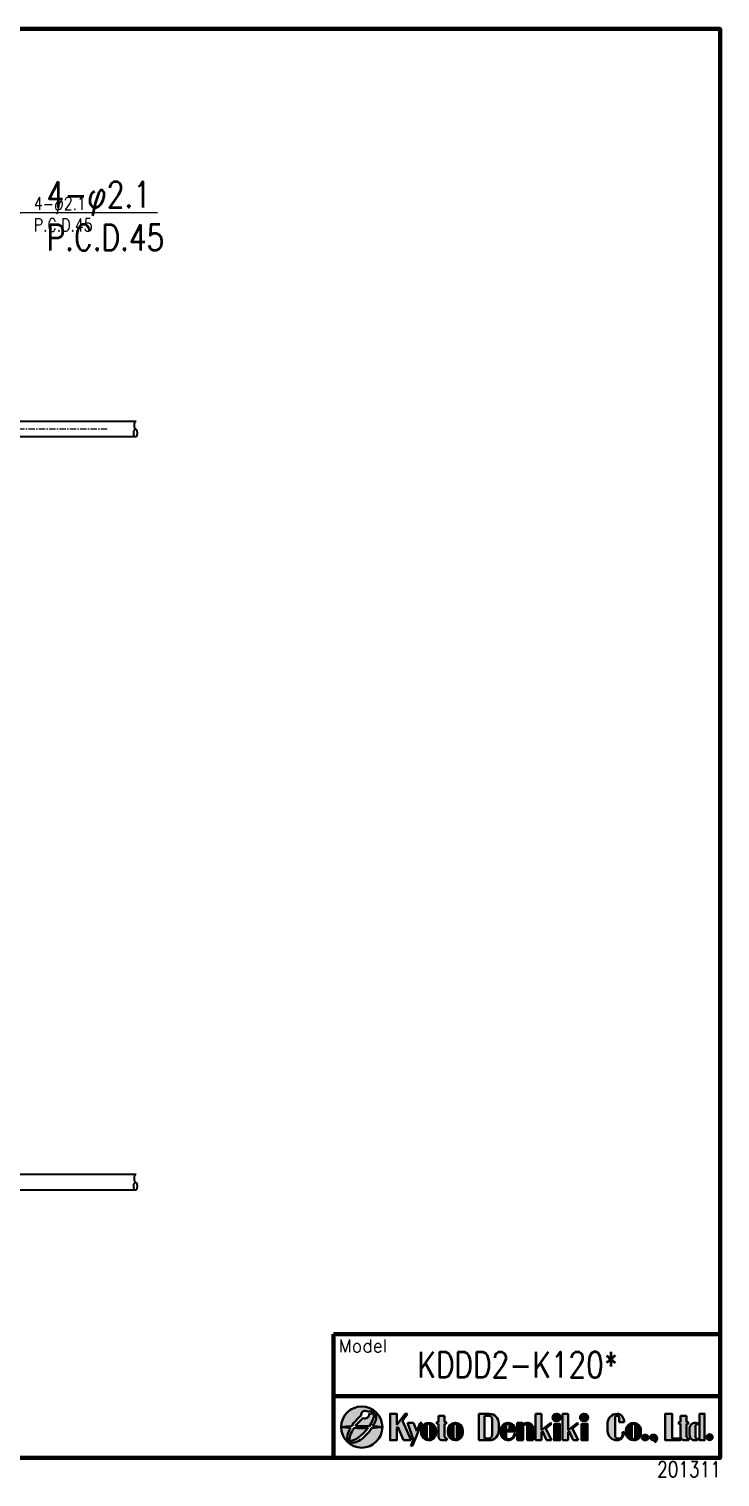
# Model space of a CAD drawing. Header units: millimetres. Extents: x 4 to 387, y 0 to 281.
# Drawn here: x 253 to 387, y 0.3 to 281 of the extents above; entities that cross this region are included whole.
import ezdxf
from ezdxf import colors
from ezdxf.entities.mleader import LeaderData, LeaderLine
from ezdxf.math import Vec2, Vec3

# ---------------------------------------------------------------- set-up
doc = ezdxf.new("R2010")
doc.units = ezdxf.units.MM
doc.linetypes.add('CENTER', pattern=[2, 1.25, -0.25, 0.25, -0.25])
doc.layers.get('0').update_dxf_attribs({"lineweight": 30})
for name, color, linetype, lineweight in [('0 @ 1', 7, 'Continuous', 30), ('2KD_寸法１', 7, 'Continuous', 15), ('2KD_寸法１ @ 1', 7, 'Continuous', 15), ('2KD_寸法１ @ 2', 7, 'Continuous', 15), ('AUX', 7, 'Continuous', 40)]:
    doc.layers.add(name, color=color, linetype=linetype, lineweight=lineweight)
doc.styles.get("Standard").update_dxf_attribs({"font": 'simplex.shx', "width": 0.8, "bigfont": 'extfont.shx'})

# ---------------------------------------------------------------- blocks, each defined once
blk = doc.blocks.new('A$C58A435ED')
h = blk.add_hatch(color=256)
edge = h.paths.add_edge_path()
edge.add_ellipse((3.773587198117354, 4.196817087367676), major_axis=(2.361812504366488, 2.716954488801899), ratio=0.3819444444444653, start_angle=36.91420710907818, end_angle=132.4984448425061, ccw=False)
edge.add_arc((4.65000007218421, 6.399999378670387), 0.7500000000000107, 47.716325140725814, 192.9194600169402, ccw=False)
edge.add_ellipse((3.773587198117354, 4.196817087367676), major_axis=(2.361812504366659, 2.716954488802064), ratio=0.3819444444444362, start_angle=355.11932142212606, end_angle=374.4018947975413, ccw=False)
edge.add_ellipse((4.226412946251002, 3.803181669973355), major_axis=(2.361812504366308, 2.716954488802097), ratio=0.3819444444444228, start_angle=320.8704270941839, end_angle=364.8806785778694, ccw=False)
edge.add_arc((4.000000072180421, -35.9000006213288), 40.09999999999967, 84.27518954777139, 86.89867012710249, ccw=False)
edge.add_arc((4.000000072184041, 3.999999378670507), 3.999999999999948, 2.29e-13, 180.0000000000002)
edge.add_arc((4.000000072404037, -35.90000062387292), 40.10000000255265, 92.83887678115929, 95.7248104521737, ccw=False)
h = blk.add_hatch(color=256)
edge = h.paths.add_edge_path(flags=17)
edge.add_ellipse((3.773587198117354, 4.196817087367676), major_axis=(2.361812504366659, 2.716954488802064), ratio=0.3819444444444362, start_angle=310.1847318245495, end_angle=355.1193214221261)
edge.add_ellipse((4.226412946251002, 3.803181669973355), major_axis=(2.361812504366308, 2.716954488802097), ratio=0.3819444444444228, start_angle=364.8806785778694, end_angle=376.9172569597255)
edge.add_arc((4.64590059936633, 6.440648230716468), 0.7832318979547827, -118.93200922835058, 3.650290310823493, ccw=False)
edge.add_ellipse((4.226412946251002, 3.803181669973355), major_axis=(2.361812504366481, 2.716954488802258), ratio=0.3819444444443969, start_angle=39.80897284039416, end_angle=116.5044053354679)
edge.add_arc((4.000000072202564, -35.90000062130313), 40.09999999997294, 87.87584705466139, 91.76471786731457, ccw=False)
h = blk.add_hatch(color=256)
edge = h.paths.add_edge_path()
edge.add_arc((4.000000072184093, 3.999999378670505), 4, 180, 360)
edge.add_arc((4.000000072183813, 43.89999937867018), 40.09999999999969, 272.8388767810273, 275.7248104522239, ccw=False)
edge.add_ellipse((4.226412946251002, 3.803181669973355), major_axis=(2.361812504366427, 2.716954488802093), ratio=0.3819444444444074, start_angle=175.1193214221273, end_angle=312.49844484255107, ccw=False)
edge.add_ellipse((3.773587198117354, 4.196817087367676), major_axis=(2.361812504366707, 2.716954488802058), ratio=0.3819444444444306, start_angle=140.8704270940551, end_angle=184.8806785778792, ccw=False)
edge.add_arc((4.000000071549385, 43.89999937191472), 40.0999999932146, 264.27518954771597, 266.89867012749494, ccw=False)
h = blk.add_hatch(color=256)
edge = h.paths.add_edge_path(flags=17)
edge.add_ellipse((4.226412946251002, 3.803181669973355), major_axis=(2.361812504366427, 2.716954488802093), ratio=0.3819444444444074, start_angle=130.1847318245594, end_angle=175.1193214221273)
edge.add_ellipse((3.773587198117354, 4.196817087367676), major_axis=(2.361812504366707, 2.716954488802058), ratio=0.3819444444444306, start_angle=184.8806785778791, end_angle=296.5044053362664)
edge.add_arc((4.00000007189953, 43.89999937834407), 40.0999999996636, 267.87584705502576, 271.7647178677285, ccw=False)
blk.add_circle((4.000000072184093, 3.999999378670509), 4)
for centre, radius, start, end in [((4.65000007218407, 6.399999378670521), 0.7500000000000107, 46.19320078363318, 192.9194600169539), ((4.645900599366655, 6.44064823071632), 0.7832318979547827, 241.0679907715483, 3.650290310844553), ((4.000000072403906, -35.90000062387293), 40.10000000255266, 92.83887678115978, 95.72481045217431), ((4.000000071594456, 43.8999993719102), 40.09999999321459, 264.2751895476506, 266.8986701274294), ((4.000000072178096, 43.89999937833407), 40.09999999966357, 267.8758470546274, 271.7647178673098), ((4.000000072184036, -35.90000062130243), 40.09999999997295, 87.87584705463547, 91.76471786728702), ((4.000000072184093, 43.8999993786702), 40.09999999999969, 272.8388767810261, 275.7248104522234), ((4.000000072184093, -35.90000062132919), 40.09999999999969, 84.2751895477766, 86.89867012710823)]:
    blk.add_arc(centre, radius, start, end)
for centre, major_axis, ratio, start_param, end_param in [((3.773587198117354, 4.196817087367676), (2.361812504366488, 2.716954488801899), 0.3819444444444653, 1.100419841322928, 1.907443110207523), ((4.226412946251002, 3.803181669973355), (2.361812504366481, 2.716954488802258), 0.3819444444443969, 1.141079770981902, 1.759009101951536), ((3.773587198117354, 4.196817087367676), (2.361812504366659, 2.716954488802064), 0.3819444444444362, 5.024442884643541, 6.875096460284401), ((4.226412946251002, 3.803181669973355), (2.361812504366308, 2.716954488802097), 0.3819444444444228, 5.151329780016704, 6.969419591022086), ((3.773587198117354, 4.196817087367676), (2.361812504366706, 2.716954488802057), 0.3819444444444307, 2.009737126425152, 4.90060175554776), ((4.226412946251002, 3.803181669973355), (2.361812504366427, 2.716954488802093), 0.3819444444444074, 1.882850231053828, 5.04903576379776)]:
    blk.add_ellipse(centre, major_axis=major_axis, ratio=ratio, start_param=start_param, end_param=end_param)
blk = doc.blocks.new('A$C7F8063EA')
for points in [[(2.398777864283431, 4.829663306420513), (3.406328365880199, 6.169453883368078), (2.921754663084811, 6.169453883368085), (1.291720739670836, 4.051868400267174), (1.291720739670836, 6.170772863426478), (1.1133674889e-06, 6.170772863426471), (1.1133674889e-06, 1.050815427120141), (1.291720739670836, 1.050815427120141), (1.291720739670836, 3.357553768141244), (1.525719458847731, 3.668713634047847), (2.591814308545053, 1.057822508680139), (4.056205566284461, 1.057822508680146)], [(28.2337426024219, 6.170772863426464), (28.2337426024219, 1.050815427120142), (29.36610001997861, 1.050815427120141), (29.36610001997861, 2.640654124072921), (29.54453348874947, 2.786386900192896), (30.33980663270284, 1.050815427120113), (31.31894397160024, 1.050815427120113), (30.19566787494091, 3.318190840230171), (31.31251927078347, 4.230361945521053), (31.1496955754422, 4.408012072126442), (29.36610001997859, 2.99519422866465), (29.36610001997861, 6.170772863426463)], [(33.41618775227426, 6.170772863426464), (33.41618775227426, 1.050815427120142), (34.54854516983096, 1.050815427120141), (34.54854516983096, 2.640654124072923), (34.72697863860179, 2.786386900192901), (35.52225178255519, 1.050815427120127), (36.50138912145259, 1.05081542712012), (35.3781130247933, 3.318190840230151), (36.49496442063583, 4.23036194552105), (36.33214072529455, 4.408012072126442), (34.54854516983095, 2.995194228664646), (34.54854516983096, 6.170772863426464)], [(53.38047412418291, 6.170772863426464), (53.38047412418291, 1.050815427120141), (54.68106029502587, 1.050815427120141), (56.29751894606171, 1.050815427120142), (56.2975189460617, 1.410965188043746), (54.68106029502588, 1.410965188043746), (54.68106029502586, 6.170772863426464)], [(4.514313398489295, 1.134349005860251), (4.055858601252566, 5.019028322e-07), (4.378142334187486, 5.019028322e-07), (6.169417419713028, 4.408012072126439), (5.837386979518782, 4.40801207212644), (5.183398294731592, 2.789856714902839), (4.539052240885665, 4.408012072126438), (3.400905575323575, 4.408012072126438)], [(31.7998258105149, 4.229761809594492), (31.7998258105149, 1.050815427120141), (32.941005496245, 1.050815427120141), (32.941005496245, 4.229761809594492)], [(37.15768712419095, 4.229761809594491), (37.15768712419095, 1.050815427120141), (38.29886680992104, 1.050815427120141), (38.29886680992104, 4.229761809594492)]]:
    blk.add_hatch(color=256).paths.add_polyline_path(points)
h = blk.add_hatch(color=256)
edge = h.paths.add_edge_path()
edge.add_line((9.410215178256747, 4.230645526233281), (9.410215178256747, 1.759668284966215))
edge.add_ellipse((10.04980428069029, 1.75966828496621), major_axis=(4.547e-13, 0.7088528578460683), ratio=0.9022875415597713, start_angle=90.00000000003674, end_angle=180.0000000000367)
edge.add_line((10.04980428069029, 1.050815427120141), (11.02797277711079, 1.050815427120142))
edge.add_line((11.02797277711079, 1.050815427120142), (11.02797277711079, 1.40698119093291))
edge.add_ellipse((11.0280585437481, 1.935287182282309), major_axis=(2.477e-13, -0.528314164912672), ratio=0.9180339373020796, start_angle=270, end_angle=359.9999999999731, ccw=False)
edge.add_line((10.54304821080086, 1.93528718228209), (10.54304821080086, 4.230645526233274))
edge.add_line((10.54304821080086, 4.230645526233274), (10.86662624025985, 4.230645526233274))
edge.add_line((10.86662624025985, 4.230645526233274), (10.86662624025985, 4.585329156267562))
edge.add_line((10.86662624025985, 4.585329156267562), (10.54304821080086, 4.585329156267562))
edge.add_line((10.54304821080086, 4.585329156267562), (10.54304821080086, 5.814038219401482))
edge.add_line((10.54304821080086, 5.814038219401482), (9.410215178256747, 5.814038219401481))
edge.add_line((9.410215178256747, 5.814038219401481), (9.410215178256747, 4.585329156267562))
edge.add_line((9.410215178256747, 4.585329156267562), (9.089058107054825, 4.585329156267562))
edge.add_line((9.089058107054825, 4.585329156267562), (9.089058107054825, 4.230645526233274))
edge.add_line((9.089058107054825, 4.230645526233274), (9.410215178256747, 4.230645526233281))
h = blk.add_hatch(color=256)
edge = h.paths.add_edge_path()
edge.add_line((17.19864840931359, 1.050815427120141), (19.30238706350838, 1.050815427120141))
edge.add_ellipse((19.30238706350838, 2.973983978213254), major_axis=(0, -1.923168551093112), ratio=0.9305592290321637, start_angle=0, end_angle=90)
edge.add_line((21.09200930771249, 2.973983978213246), (21.09200930771249, 4.247604312333308))
edge.add_ellipse((19.30238706350838, 4.247604312333351), major_axis=(0, 1.923168551093112), ratio=0.9305592290321637, start_angle=270, end_angle=360)
edge.add_line((19.30238706350838, 6.170772863426464), (17.19864840931359, 6.170772863426464))
edge.add_line((17.19864840931359, 6.170772863426464), (17.19864840931359, 1.050815427120141))
edge = h.paths.add_edge_path(flags=16)
edge.add_line((18.32791822793343, 5.812326842775746), (19.14476182150094, 5.812326842775746))
edge.add_ellipse((19.14282603210222, 5.112001191007038), major_axis=(0, 0.7003256517687078), ratio=0.929745631167618, start_angle=270, end_angle=359.83893227171643, ccw=False)
edge.add_line((19.79395074722879, 5.112001191007015), (19.79395074722879, 2.109587099539584))
edge.add_ellipse((19.14282603210222, 2.109587099539567), major_axis=(0, -0.7003256517687078), ratio=0.929745631167618, start_angle=0.16106772828362637, end_angle=90, ccw=False)
edge.add_line((19.14476182150094, 1.409261447770859), (18.32791822793342, 1.409261447770859))
edge.add_line((18.32791822793342, 1.409261447770859), (18.32791822793343, 5.812326842775746))
h = blk.add_hatch(color=256)
edge = h.paths.add_edge_path()
edge.add_ellipse((32.28084409635221, 5.463593461529853), major_axis=(-0.8029901400914241, 0), ratio=0.8806825471307714, start_angle=0, end_angle=360)
h = blk.add_hatch(color=256)
edge = h.paths.add_edge_path()
edge.add_ellipse((37.63870541002825, 5.463593461529853), major_axis=(-0.8029901400914241, 0), ratio=0.8806825471307714, start_angle=0, end_angle=360)
h = blk.add_hatch(color=256)
edge = h.paths.add_edge_path()
edge.add_arc((44.03210335415496, 5.389742119339189), 0.4022708682637131, 0, 180, ccw=False)
edge.add_line((44.43437422241868, 5.389742119339189), (44.43437422241869, 4.585540193077122))
edge.add_line((44.43437422241869, 4.585540193077122), (45.39805205564927, 4.585540193077122))
edge.add_ellipse((44.03210335415496, 4.585540193077122), major_axis=(0, 1.585232670349341), ratio=0.8616707988949573, start_angle=270, end_angle=360)
edge.add_ellipse((44.03210335415496, 4.404088106452945), major_axis=(-1.843641580901476, 0), ratio=0.9582582511019692, start_angle=270.0000000000004, end_angle=360)
edge.add_line((42.18846177325349, 4.404088106452868), (42.18846177325349, 2.817500184093672))
edge.add_ellipse((44.03210335415496, 2.81750018409366), major_axis=(-1.843641580901476, 0), ratio=0.9582582511019692, start_angle=0, end_angle=89.99999999999957)
edge.add_ellipse((44.03210335415496, 2.639975360593325), major_axis=(0, -1.589159933473183), ratio=0.859541366934012, start_angle=0, end_angle=90)
edge.add_line((45.39805205564928, 2.639975360593325), (45.07598273930716, 2.639975360593325))
edge.add_line((45.07598273930716, 2.639975360593325), (45.07598273930716, 2.101617162536902))
edge.add_ellipse((44.45224876929251, 2.101617162536967), major_axis=(0, -0.68893955641488), ratio=0.9053536906204902, start_angle=0, end_angle=90, ccw=False)
edge.add_line((44.45224876929251, 1.412677606122088), (44.13368029113917, 1.412677606122088))
edge.add_ellipse((44.13368029113917, 1.929035216805459), major_axis=(4.547e-13, 0.5163576106833716), ratio=0.9757729814054631, start_angle=90.00000000005042, end_angle=180.0000000000504, ccw=False)
edge.add_line((43.62983248589126, 1.929035216805386), (43.62983248589126, 5.389742119339189))
h = blk.add_hatch(color=256)
edge = h.paths.add_edge_path()
edge.add_line((56.01527129174201, 4.230645526233274), (56.33642836294391, 4.230645526233274))
edge.add_line((56.33642836294391, 4.230645526233274), (56.33642836294392, 1.759668284966186))
edge.add_ellipse((56.97601746537748, 1.75966828496621), major_axis=(4.547e-13, 0.7088528578460683), ratio=0.9022875415597713, start_angle=90.00000000003674, end_angle=180.0000000000367)
edge.add_line((56.97601746537747, 1.050815427120141), (57.95418596179797, 1.050815427120141))
edge.add_line((57.95418596179797, 1.050815427120141), (57.95418596179797, 1.406981190932909))
edge.add_ellipse((57.95427172843528, 1.935287182282309), major_axis=(2.477e-13, -0.528314164912672), ratio=0.9180339373020796, start_angle=270, end_angle=359.9999999999731, ccw=False)
edge.add_line((57.46926139548805, 1.935287182282004), (57.46926139548805, 4.230645526233275))
edge.add_line((57.46926139548805, 4.230645526233275), (57.79283942494704, 4.230645526233274))
edge.add_line((57.79283942494704, 4.230645526233274), (57.79283942494704, 4.585329156267562))
edge.add_line((57.79283942494704, 4.585329156267562), (57.46926139548804, 4.585329156267562))
edge.add_line((57.46926139548804, 4.585329156267562), (57.46926139548805, 5.814038219401482))
edge.add_line((57.46926139548805, 5.814038219401482), (56.33642836294391, 5.814038219401482))
edge.add_line((56.33642836294391, 5.814038219401482), (56.33642836294394, 4.585329156267562))
edge.add_line((56.33642836294394, 4.585329156267562), (56.01527129174201, 4.585329156267562))
edge.add_line((56.01527129174201, 4.585329156267562), (56.01527129174201, 4.230645526233274))
h = blk.add_hatch(color=256)
edge = h.paths.add_edge_path()
edge.add_line((61.00913571780711, 6.170772863426463), (60.03930686129979, 6.170772863426464))
edge.add_line((60.03930686129979, 6.170772863426464), (60.0393068612998, 3.967246375105668))
edge.add_ellipse((59.37071800628541, 3.154375721908309), major_axis=(-4.11812363e-07, -1.253636350218062), ratio=0.7005460842986974, start_angle=140.5626067664118, end_angle=180.0000188213667)
edge.add_line((59.37071800628405, 4.408012072126439), (58.96088035646851, 4.408012072126439))
edge.add_ellipse((58.96088035646721, 3.154375721908309), major_axis=(4.11812363e-07, -1.253636350218062), ratio=0.7005460842986974, start_angle=179.9999811786333, end_angle=269.9999811786645)
edge.add_line((58.08265032018742, 3.154375721909497), (58.08265032018739, 2.304451777337887))
edge.add_ellipse((58.96088035646721, 2.304451777338201), major_axis=(4.11812363e-07, 1.253636350218062), ratio=0.7005460842986974, start_angle=90.00001882133549, end_angle=180.0000188213667)
edge.add_line((58.96088035646788, 1.050815427120141), (59.37071800628475, 1.050815427120141))
edge.add_ellipse((59.37071800628541, 2.304451777338201), major_axis=(-4.11812363e-07, 1.253636350218062), ratio=0.7005460842986974, start_angle=179.9999811786333, end_angle=219.4373932335881)
edge.add_line((60.03930686129979, 1.491581124140838), (60.03930686129979, 1.050815427120141))
edge.add_line((60.03930686129979, 1.050815427120141), (61.00913571780711, 1.050815427120141))
edge.add_line((61.00913571780711, 1.050815427120141), (61.00913571780711, 6.170772863426463))
h.paths.add_polyline_path([(60.03930686129979, 1.735331915351252, -1), (59.21817327816597, 1.735331915351252), (59.21817327816597, 3.761385435440615, -1), (60.03930686129979, 3.761385435440615)], flags=16)
h = blk.add_hatch(color=256)
h.paths.add_polyline_path([(6.000321070772656, 2.499626550424913, 0.9930558690252096), (8.918576991429632, 2.499862088220886), (8.918509413660729, 2.92878370181117, 1.006911414223633), (6.000321070772656, 2.948883291135963)])
h.paths.add_polyline_path([(7.130185689228994, 3.905856913461114, -1.045169310724598), (7.77891868472426, 3.87718728444978), (7.77891868472426, 1.587942342862924, -1.045169310724602), (7.130185689228994, 1.559272713851591)], flags=16)
h = blk.add_hatch(color=256)
h.paths.add_polyline_path([(12.65960897724608, 4.408012072126425), (12.63950891116084, 4.408012072126425, 0.4121976711162861), (11.19039555284587, 2.948883291135956), (11.19039555284587, 2.499626550424916, 0.9930558690252096), (14.10865147350284, 2.499862088220879), (14.10858389573397, 2.928783701811163, 0.416232331284715)])
h.paths.add_polyline_path([(12.32026017130221, 3.905856913461107, -1.045169310724598), (12.96899316679747, 3.877187284449773), (12.96899316679747, 1.587942342862917, -1.045169310724602), (12.32026017130221, 1.559272713851584)], flags=16)
h = blk.add_hatch(color=256)
edge = h.paths.add_edge_path()
edge.add_line((22.87629842648083, 4.408012072126447), (22.85619836039664, 4.408012072126439))
edge.add_arc((22.86624839343847, 2.948883291135963), 1.459163391357833, 90.39462957571416, 180)
edge.add_line((21.40708500208063, 2.948883291135963), (21.40708500208063, 2.506948753458312))
edge.add_arc((22.86992492511266, 2.513573222781768), 1.462854922406916, 180.2594621142477, 269.3397493728856)
edge.add_line((22.85306802025838, 1.050815427120134), (22.88678182996658, 1.050815427120134))
edge.add_arc((22.86992492511266, 2.513573222781772), 1.462854922406917, 270.6602506271005, 354.2193550323094)
edge.add_line((24.32534092273761, 2.366234165273212), (24.07787818271213, 2.366234165273212))
edge.add_ellipse((22.87629842648084, 2.366234165273212), major_axis=(-1.201579756231282, 0), ratio=0.9416571348462468, start_angle=90.17744929209329, end_angle=180, ccw=False)
edge.add_arc((22.86194962053696, 1.55927271385159), 0.3249999999999886, 179.9999999999999, 276.5641418440151, ccw=False)
edge.add_line((22.53694962053697, 1.559272713851591), (22.53694962053698, 2.732564813656352))
edge.add_line((22.53694962053698, 2.732564813656352), (24.32530421539708, 2.732846573795441))
edge.add_line((24.32530421539708, 2.732846573795441), (24.32527334496871, 2.92878370181117))
edge.add_arc((22.86624839343845, 2.948883291135975), 1.459163391357833, 359.2107408485284, 449.6053704242639)
h.paths.add_polyline_path([(22.53694962053697, 3.091152624663407), (22.53694962053697, 3.905856913461114, -1.045169310724599), (23.18568261603224, 3.877187284449781), (23.18568261603223, 3.091152624663408)], flags=16)
h = blk.add_hatch(color=256)
edge = h.paths.add_edge_path()
edge.add_line((24.66529301484071, 4.408012072126438), (24.6652930148407, 1.050815427120141))
edge.add_line((24.6652930148407, 1.050815427120141), (25.7938026291772, 1.050815427120141))
edge.add_line((25.7938026291772, 1.050815427120141), (25.79380262917721, 3.722369965857063))
edge.add_ellipse((26.21745473022793, 3.722369965857069), major_axis=(0.3767525711955679, 0.2169528969146351), ratio=0.9078835970869166, start_angle=60.06451933352412, end_angle=150.0645193335241, ccw=False)
edge.add_ellipse((26.21745473022793, 3.722369965857069), major_axis=(0, 0.4036375748992214), ratio=0.9656734174228072, start_angle=270, end_angle=360, ccw=False)
edge.add_line((26.60723680658112, 3.722369965857049), (26.60723680658112, 1.050815427120141))
edge.add_line((26.60723680658112, 1.050815427120141), (27.74030374813492, 1.050815427120142))
edge.add_line((27.74030374813492, 1.050815427120142), (27.74030374813492, 3.358657917323952))
edge.add_ellipse((26.76900827813415, 3.358657917323853), major_axis=(0, 1.049354154802585), ratio=0.9256126404564504, start_angle=270, end_angle=360)
edge.add_ellipse((26.76900827813415, 4.015239595457842), major_axis=(-0.9752056489569438, 0), ratio=0.4027586151584507, start_angle=270, end_angle=360)
edge.add_line((25.79380262917721, 4.015239595457812), (25.79380262917721, 4.232333820707942))
edge.add_line((25.79380262917721, 4.232333820707942), (25.63367631766278, 4.408012072126439))
edge.add_line((25.63367631766278, 4.408012072126439), (24.66529301484071, 4.408012072126438))
h = blk.add_hatch(color=256)
h.paths.add_polyline_path([(45.74534481770922, 2.499626550424377, 0.4093568311612341), (47.19052061992356, 1.05081542712012), (47.21842329482851, 1.05081542712012, 0.4094039504209535), (48.6636007383662, 2.499862088220879), (48.66353316059729, 2.928783701811163, 1.006911414223785), (45.74534481770922, 2.948883291135956)])
h.paths.add_polyline_path([(46.87520943616556, 3.905856913461107, -1), (47.52520943616554, 3.905856913461107), (47.52520943616554, 1.559272713851584, -1), (46.87520943616556, 1.559272713851584)], flags=16)
h = blk.add_hatch(color=256)
edge = h.paths.add_edge_path()
edge.add_ellipse((49.47965902708938, 1.582242384970413), major_axis=(-0.6495263368888118, 0), ratio=0.8208718778531608, start_angle=0, end_angle=360)
h = blk.add_hatch(color=256)
edge = h.paths.add_edge_path()
edge.add_ellipse((51.10382881327996, 1.582242384970413), major_axis=(-0.6495263368888118, 0), ratio=0.8208718778531608, start_angle=178.5690149176314, end_angle=477.542772379198)
edge.add_ellipse((51.25689893715616, 1.101706482423878), major_axis=(0, -0.4085205769865751), ratio=0.251102208153783, start_angle=0, end_angle=84.64326370635717, ccw=False)
edge.add_ellipse((51.25689893715616, 1.413106612160845), major_axis=(0, -0.7199207067235417), ratio=0.7312706617840086, start_angle=0, end_angle=90)
edge.add_ellipse((51.69606463323384, 1.413106612160845), major_axis=(0, 0.2018800132245815), ratio=0.432391469396966, start_angle=270, end_angle=339.5603886802153)
edge.add_ellipse((51.69606463323384, 1.413106612160845), major_axis=(0, 0.2018800132245815), ratio=0.432391469396966, start_angle=339.5603886802153, end_angle=340.2548236015122, ccw=False)
h = blk.add_hatch(color=256)
edge = h.paths.add_edge_path()
edge.add_ellipse((61.97248607229494, 1.654709356403827), major_axis=(-0.5819461302032778, 0), ratio=0.9599134801484431, start_angle=0, end_angle=360)
for p, q in [((1.1133674889e-06, 6.170772863426464), (1.291720739670836, 6.170772863426464)), ((2.921754663084811, 6.169453883368078), (1.291720739670836, 4.05186840026716)), ((3.406328365880199, 6.169453883368078), (2.398777864283459, 4.82966330642052)), ((2.921754663084811, 6.169453883368078), (3.406328365880199, 6.169453883368078)), ((9.410215178256747, 5.814038219401481), (10.54304821080086, 5.814038219401481)), ((9.410215178256747, 5.814038219401481), (9.410215178256747, 4.585329156267562)), ((10.54304821080086, 5.814038219401481), (10.54304821080086, 4.585329156267562)), ((17.19864840931359, 6.170772863426464), (19.30238706350838, 6.170772863426464)), ((17.19864840931359, 1.050815427120141), (17.19864840931359, 6.170772863426464)), ((17.19864840931359, 1.050815427120141), (17.19864840931359, 6.170772863426464)), ((17.19864840931359, 6.170772863426464), (19.30238706350838, 6.170772863426464)), ((18.32791822793342, 5.812326842775746), (18.32791822793342, 1.406412450844982)), ((18.32791822793342, 1.406412450844982), (18.32791822793342, 5.812326842775746)), ((18.32791822793342, 5.812326842775746), (19.1447947662723, 5.812326842775746)), ((28.2337426024219, 6.170772863426456), (29.36610001997861, 6.170772863426456)), ((28.2337426024219, 6.170772863426456), (28.2337426024219, 1.050815427120141)), ((29.36610001997861, 6.170772863426464), (28.2337426024219, 6.170772863426464)), ((29.36610001997861, 2.995194228664651), (29.36610001997861, 6.170772863426464)), ((33.41618775227426, 6.170772863426449), (34.54854516983096, 6.170772863426456)), ((33.41618775227426, 6.170772863426449), (33.41618775227426, 1.050815427120141)), ((34.54854516983096, 6.170772863426464), (33.41618775227426, 6.170772863426464)), ((34.54854516983096, 2.995194228664665), (34.54854516983096, 6.170772863426464)), ((37.46328924620457, 6.170772863426449), (37.63870541002825, 6.170772863426449)), ((37.46328924620457, 6.153692582305005), (37.46328924620457, 6.170772863426464)), ((53.38047412418291, 6.170772863426456), (54.68106029502587, 6.170772863426456)), ((56.33642836294393, 5.814038219401481), (57.46926139548804, 5.814038219401481)), ((56.33642836294393, 5.814038219401481), (56.33642836294393, 4.585329156267562)), ((57.46926139548804, 5.814038219401481), (57.46926139548804, 4.585329156267562)), ((60.03930686129982, 6.170772863426464), (61.00913571780711, 6.170772863426464)), ((60.03930686129976, 6.170772863426464), (61.00913571780711, 6.170772863426464)), ((1.525719458847731, 3.668713634047854), (1.291720739670836, 3.357553768141229)), ((2.591814308545053, 1.057822508680146), (1.525719458847731, 3.668713634047854)), ((4.056205566284461, 1.057822508680146), (2.398777864283459, 4.82966330642052)), ((3.400905575323577, 4.408012072126439), (4.514313398489292, 1.134349005860258)), ((3.400905575323577, 4.408012072126439), (4.539052240885666, 4.408012072126439)), ((3.400905575323577, 4.408012072126439), (4.539052240885666, 4.408012072126439)), ((4.378142334187486, 5.019028322e-07), (6.169417419713028, 4.408012072126439)), ((4.539052240885666, 4.408012072126439), (5.187514291777461, 2.779520153314024)), ((5.183398294731603, 2.789856714902867), (5.837386979518782, 4.408012072126439)), ((5.837386979518782, 4.408012072126439), (6.169417419713028, 4.408012072126439)), ((6.000321070772656, 2.948883291135963), (6.000321070772656, 2.52019769210505)), ((8.918509413660729, 2.92878370181117), (8.918576991429632, 2.499862088220886)), ((9.089058107054825, 4.585329156267562), (9.089058107054825, 4.230645526233274)), ((9.089058107054825, 4.585329156267562), (9.089058107054825, 4.230645526233274)), ((9.089058107054825, 4.230645526233274), (9.410215178256777, 4.230645526233281)), ((9.089058107054825, 4.230645526233274), (9.410215178256747, 4.230645526233281)), ((9.410215178256747, 4.230645526233281), (9.410215178256747, 1.75966828496621)), ((10.54304821080089, 4.230645526233281), (10.86662624025985, 4.230645526233274)), ((10.54304821080086, 4.230645526233274), (10.86662624025985, 4.230645526233274)), ((10.54304821080086, 4.230645526233274), (10.54304821080086, 1.935287182282081)), ((11.19039555284587, 2.948883291135956), (11.19039555284587, 2.520197692105043)), ((12.63950891116065, 4.408012072126425), (12.65960897724608, 4.408012072126425)), ((14.10858389573397, 2.928783701811163), (14.10865147350284, 2.499862088220879)), ((19.79395074722879, 5.112001191007038), (19.79395074722879, 2.109587099539567)), ((21.09200930771249, 4.247604312333351), (21.09200930771249, 2.973983978213254)), ((21.40708500208063, 2.948883291135963), (21.40708500208063, 2.52019769210505)), ((22.53694962053697, 3.091152624663408), (23.18568261603224, 3.091152624663408)), ((22.85619836039692, 4.408012072126439), (22.87629842648084, 4.408012072126446)), ((24.32527334496871, 2.92878370181117), (24.32530421539707, 2.732846573795441)), ((24.6652930148407, 4.408012072126439), (25.63367631766278, 4.408012072126439)), ((24.6652930148407, 1.050815427120141), (24.6652930148407, 4.408012072126439)), ((24.6652930148407, 4.408012072126439), (25.63367631766278, 4.408012072126439)), ((24.6652930148407, 4.408012072126439), (25.63367631766278, 4.408012072126439)), ((24.6652930148407, 1.050815427120141), (24.6652930148407, 4.408012072126439)), ((24.6652930148407, 4.408012072126439), (25.63367631766278, 4.408012072126439)), ((25.79380262917721, 4.232333820707935), (25.63367631766278, 4.408012072126439)), ((25.79380262917721, 4.232333820707935), (25.63367631766278, 4.408012072126439)), ((25.79380262917721, 4.015239595457842), (25.79380262917721, 4.232333820707935)), ((25.79380262917721, 4.015239595457842), (25.79380262917721, 4.232333820707935)), ((25.79380262917721, 4.232333820707935), (25.79380262917721, 4.015239595457842)), ((25.79380262917721, 1.050815427120141), (25.79380262917721, 3.722369965857069)), ((25.79380262917721, 1.050815427120141), (25.79380262917721, 3.722369965857097)), ((26.60723680658112, 1.050815427120134), (26.60723680658112, 3.722369965857069)), ((26.60723680658112, 1.050815427120141), (26.60723680658112, 3.722369965857069)), ((27.74030374813492, 1.050815427120141), (27.74030374813492, 3.358657917323853)), ((27.74030374813492, 1.050815427120141), (27.74030374813492, 3.358657917323853)), ((31.15275941671871, 4.410438995434105), (29.36610001997861, 2.995194228664651)), ((31.31251927078347, 4.230361945521053), (30.19566787494091, 3.318190840230172)), ((31.31894397160022, 1.050815427120141), (30.19566787494091, 3.318190840230172)), ((31.1496955754422, 4.408012072126439), (31.31251927078347, 4.230361945521053)), ((36.33520456657107, 4.410438995434105), (34.54854516983096, 2.995194228664651)), ((36.49496442063583, 4.230361945521053), (35.37811302479332, 3.318190840230172)), ((36.50138912145258, 1.050815427120141), (35.3781130247933, 3.318190840230165)), ((36.33214072529455, 4.408012072126439), (36.49496442063583, 4.230361945521053)), ((37.46328924620457, 4.756414059633243), (37.46328924620457, 4.773494340754702)), ((42.18846177325349, 4.404088106452945), (42.18846177325349, 4.408012072126439)), ((42.18846177325349, 4.404088106452945), (42.18846177325349, 2.81750018409366)), ((43.62983248589126, 5.389742119339189), (43.62983248589126, 1.929035216805459)), ((43.62983248589126, 5.389742119339189), (43.62983248589126, 1.929035216805459)), ((44.43437422241868, 4.585540193077122), (44.43437422241868, 5.389742119339189)), ((44.43437422241868, 4.585540193077122), (44.43437422241868, 5.389742119339189)), ((45.39805205564926, 4.585540193077122), (44.43437422241868, 4.585540193077122)), ((44.43437422241868, 4.585540193077122), (45.39805205564926, 4.585540193077122)), ((45.74534481770922, 2.948883291135956), (45.74534481770922, 2.520197692105043)), ((48.66353316059729, 2.928783701811163), (48.6636007383662, 2.499862088220879)), ((56.01527129174201, 4.585329156267562), (56.01527129174201, 4.230645526233274)), ((56.01527129174201, 4.585329156267562), (56.01527129174201, 4.230645526233274)), ((56.01527129174201, 4.230645526233274), (56.33642836294393, 4.230645526233274)), ((56.01527129174201, 4.230645526233274), (56.33642836294393, 4.230645526233274)), ((56.33642836294391, 4.230645526233274), (56.33642836294393, 1.75966828496621)), ((57.46926139548804, 4.230645526233274), (57.79283942494704, 4.230645526233274)), ((57.46926139548804, 4.230645526233274), (57.79283942494704, 4.230645526233274)), ((57.46926139548804, 4.230645526233274), (57.46926139548804, 1.935287182282081)), ((58.08265032018744, 3.15437543341477), (58.08265032018744, 2.379255401949649)), ((58.08265032018744, 3.15437543341477), (58.08265032018738, 2.304451777338201)), ((59.37071800628473, 4.408012072126439), (58.9608803564679, 4.408012072126439)), ((59.21817327816597, 3.761385435440615), (59.21817327816597, 1.735331915351252)), ((59.21817327816597, 3.761385435440615), (59.21817327816597, 1.735331915351252)), ((1.1133674889e-06, 1.050815427120141), (1.291720739670836, 1.050815427120141)), ((4.056205566284461, 1.057822508680146), (2.591814308545053, 1.057822508680146)), ((4.055858601252566, 5.019028322e-07), (4.514313398489292, 1.134349005860244)), ((4.055858601252566, 5.019028322e-07), (4.378142334187486, 5.019028322e-07)), ((10.04980428069021, 1.050815427120141), (11.0280585437481, 1.050815427120134)), ((11.0280585437481, 1.050815427120141), (10.04980428068984, 1.050815427120141)), ((11.02797277711079, 1.406973017369637), (11.02797277711079, 1.050815427120141)), ((11.0280585437481, 1.406973017369637), (11.0280585437481, 1.050815427120141)), ((11.0280585437481, 1.050815427120141), (11.0280585437481, 1.050815427120141)), ((12.65960897724611, 1.050815427120141), (12.66347402996737, 1.050815427120141)), ((17.19864840931359, 1.050815427120141), (19.30238706350838, 1.050815427120141)), ((17.19864840931359, 1.050815427120141), (19.30099920337989, 1.050815427120141)), ((18.32791822793342, 1.409261447770859), (19.1447947662723, 1.409261447770859)), ((22.53694962053697, 2.732564813656352), (24.32530421539713, 2.732846573795441)), ((22.85306802025866, 1.050815427120134), (22.88678182996648, 1.050815427120134)), ((22.87629842648084, 1.050815427120141), (22.87629842648084, 1.050732184770311)), ((24.07787818271214, 2.366234165273212), (24.32530713385319, 2.366234165273212)), ((24.6652930148407, 1.05081542712012), (25.79380262917721, 1.050815427120113)), ((24.6652930148407, 1.050815427120141), (25.79380262917724, 1.050815427120141)), ((26.60723680658112, 1.050815427120113), (27.74030374813492, 1.050815427120113)), ((26.60723680658112, 1.050815427120141), (27.74030374813492, 1.050815427120141)), ((28.2337426024219, 1.050815427120113), (29.36610001997861, 1.050815427120113)), ((28.2337426024219, 1.050815427120141), (29.36610001997861, 1.050815427120141)), ((29.54453348874949, 2.786386900192916), (29.36610001997861, 2.640654124072923)), ((29.36610001997861, 1.050815427120141), (29.36610001997861, 2.640654124072923)), ((30.33980663270282, 1.050815427120156), (29.54453348874947, 2.786386900192908)), ((30.33980663270282, 1.050815427120113), (31.31894397160022, 1.050815427120113)), ((31.7998258105149, 1.050815427120113), (32.941005496245, 1.050815427120113)), ((33.41618775227426, 1.050815427120113), (34.54854516983096, 1.050815427120127)), ((33.41618775227426, 1.050815427120141), (34.54854516983096, 1.050815427120141)), ((34.72697863860179, 2.786386900192901), (34.54854516983096, 2.640654124072923)), ((34.54854516983096, 1.050815427120141), (34.54854516983096, 2.640654124072931)), ((35.52225178255517, 1.050815427120156), (34.72697863860179, 2.786386900192894)), ((35.52225178255517, 1.050815427120127), (36.50138912145258, 1.05081542712012)), ((37.15768712419095, 1.05081542712012), (38.29886680992104, 1.05081542712012)), ((44.13368029113871, 1.412677606122088), (44.45224876929251, 1.412677606122088)), ((44.13368029113871, 1.412677606122088), (44.45224876929251, 1.412677606122088)), ((45.39805205564926, 2.639975360593325), (45.07598273930716, 2.639975360593325)), ((45.07598273930716, 2.639975360593325), (45.07598273930716, 2.101617162536967)), ((45.39805205564926, 2.639975360593325), (45.07598273930716, 2.639975360593325)), ((45.07598273930716, 2.639975360593325), (45.07598273930716, 2.101617162536967)), ((47.19052061992352, 1.05081542712012), (47.21842329482825, 1.05081542712012)), ((51.75313746120725, 1.568439477701531), (51.75313746120725, 1.565858952031305)), ((53.38047412418291, 1.05081542712012), (56.2975189460617, 1.050815427120127)), ((54.68106029502587, 1.410965188043746), (54.68106029502587, 2.006455426485672)), ((57.95427172843528, 1.050815427120141), (56.97601746537703, 1.050815427120141)), ((57.95418596179797, 1.406973017369637), (57.95418596179797, 1.050815427120141)), ((57.95427172843528, 1.406973017369637), (57.95427172843528, 1.050815427120141)), ((57.95427172843528, 1.050815427120141), (57.95427172843528, 1.406973017369637)), ((58.9608803564679, 1.050815427120141), (59.37071800628473, 1.050815427120141)), ((61.00913571780711, 1.050815427120141), (61.00913571780711, 1.97190299927297)), ((61.00913571780711, 1.050815427120141), (61.00913571780711, 1.97190299927297)), ((61.97248607229494, 2.21678994684953), (61.97248607229494, 2.213327291506175)), ((61.97248607229494, 1.09609142130148), (61.97248607229494, 1.092628765958124)), ((62.55442102239681, 1.658172011747183), (62.55905113449353, 1.658172011747183))]:
    blk.add_line(p, q)
for points in [[(1.291720739670836, 3.357553768141229), (1.291720739670836, 1.050815427120141), (1.1133674889e-06, 1.050815427120141), (1.1133674889e-06, 6.170772863426464), (1.291720739670836, 6.170772863426464), (1.291720739670836, 4.05186840026716)], [(54.68106029502587, 1.050815427120141), (53.38047412418291, 1.050815427120141), (53.38047412418291, 6.170772863426464), (54.68106029502587, 6.170772863426464), (54.68106029502587, 1.410965188043746)], [(60.03930686129979, 3.967246375105659), (60.03930686129979, 6.170772863426464), (61.00913571780711, 6.170772863426464), (61.00913571780711, 1.050815427120141), (60.03930686129979, 1.050815427120141), (60.03930686129979, 1.49158112414085)], [(60.03930686129979, 3.967246375105659), (60.03930686129979, 6.170772863426464), (61.00913571780711, 6.170772863426464), (61.00913571780711, 1.050815427120141), (60.03930686129979, 1.050815427120141), (60.03930686129979, 1.49158112414085)], [(7.130185689228994, 3.905856913461114), (7.130185689228994, 1.559272713851591)], [(7.77891868472426, 1.530603084840258), (7.77891868472426, 3.934526542472447)], [(9.089058107054825, 4.230645526233274), (9.089058107054825, 4.585329156267562), (9.410215178256747, 4.585329156267562)], [(9.089058107054825, 4.230645526233274), (9.089058107054825, 4.585329156267562), (9.410215178256747, 4.585329156267562)], [(10.54304821080086, 4.585329156267562), (10.86662624025985, 4.585329156267562), (10.86662624025985, 4.230645526233274)], [(10.54304821080086, 4.585329156267562), (10.86662624025985, 4.585329156267562), (10.86662624025985, 4.230645526233274)], [(12.32026017130221, 3.905856913461107), (12.32026017130221, 1.559272713851584)], [(12.96899316679747, 1.530603084840251), (12.96899316679747, 3.93452654247244)], [(22.53694962053697, 3.905856913461114), (22.53694962053697, 3.091152624663408)], [(23.18568261603224, 3.091152624663408), (23.18568261603224, 3.934526542472447)], [(46.87520943616556, 3.905856913461107), (46.87520943616556, 1.559272713851584)], [(47.52520943616554, 3.905856913461107), (47.52520943616554, 1.559272713851584)], [(56.33642836294393, 4.230645526233274), (56.01527129174201, 4.230645526233274), (56.01527129174201, 4.585329156267562), (56.33642836294393, 4.585329156267562)], [(56.33642836294393, 4.230645526233274), (56.01527129174201, 4.230645526233274), (56.01527129174201, 4.585329156267562), (56.33642836294393, 4.585329156267562)], [(57.46926139548804, 4.585329156267562), (57.79283942494704, 4.585329156267562), (57.79283942494704, 4.230645526233274), (57.46926139548804, 4.230645526233274)], [(57.46926139548804, 4.585329156267562), (57.79283942494704, 4.585329156267562), (57.79283942494704, 4.230645526233274), (57.46926139548804, 4.230645526233274)], [(60.03930686129979, 1.735331915351252), (60.03930686129979, 3.761385435440615)], [(60.03930686129979, 1.735331915351252), (60.03930686129979, 3.761385435440615)], [(22.53694962053697, 2.732564813656352), (22.53694962053697, 1.559272713851591)], [(54.68106029502587, 1.050815427120141), (56.2975189460617, 1.050815427120141), (56.2975189460617, 1.410965188043746), (54.68106029502587, 1.410965188043746)]]:
    blk.add_lwpolyline(points)
for points in [[(31.7998258105149, 4.229761809594492), (32.941005496245, 4.229761809594492), (32.941005496245, 1.050815427120141), (31.7998258105149, 1.050815427120141)], [(37.15768712419095, 4.229761809594492), (38.29886680992104, 4.229761809594492), (38.29886680992104, 1.050815427120141), (37.15768712419095, 1.050815427120141)]]:
    blk.add_lwpolyline(points, close=True)
for centre, radius, start, end in [((44.03210335415496, 5.389742119339189), 0.4022708682637131, 0, 180), ((7.45948446213049, 2.948883291135963), 1.459163391357833, 359.2107408485284, 180), ((7.455185689228983, 3.905856913461114), 0.3249999999999886, 354.939117891124, 180), ((12.6495589442037, 2.948883291135956), 1.459163391357833, 359.2107408485284, 180), ((12.6452601713022, 3.905856913461107), 0.3249999999999886, 354.939117891124, 180), ((22.86624839343847, 2.948883291135963), 1.459163391357833, 359.2107408485284, 180), ((22.86194962053696, 3.905856913461114), 0.3249999999999886, 354.939117891124, 180), ((47.20450820906705, 2.948883291135956), 1.459163391357833, 359.2107408485284, 180), ((47.20020943616555, 3.9058569134611), 0.3249999999999744, 1.6284e-12, 179.9999999999984), ((59.62874006973288, 3.761385435440615), 0.4105667915669074, 0, 180), ((7.459448210439177, 2.509912121264207), 1.459163391357833, 179.596121528961, 359.6053704242273), ((7.455185689228983, 1.559272713851591), 0.3249999999999886, 180, 5.060882108875975), ((12.64952269251239, 2.5099121212642), 1.459163391357833, 179.596121528961, 359.6053704242273), ((12.6452601713022, 1.559272713851584), 0.3249999999999886, 180, 5.060882108875975), ((22.86992492511266, 2.513573222781772), 1.462854922406916, 179.7405378857588, 354.2193550323095), ((22.86194962053696, 1.559272713851591), 0.3249999999999886, 180, 273.1489861303093), ((47.20447195737574, 2.5099121212642), 1.459163391357833, 179.596121528961, 359.6053704242273), ((47.20020943616555, 1.559272713851591), 0.3250000000000028, 180.0000000000016, 359.9999999999984), ((59.62874006973288, 1.735331915351252), 0.4105667915669074, 180, 0)]:
    blk.add_arc(centre, radius, start, end)
for centre, major_axis, ratio, start_param, end_param in [((19.14282603210222, 5.112001191007038), (0, 0.7003256517687078), 0.929745631167618, 4.712388980384689, 6.280161726404779), ((19.30238706350838, 4.247604312333351), (0, 1.923168551093112), 0.9305592290321637, 4.712388980384689, 6.283185307179586), ((44.03210335415496, 4.404088106452945), (-1.843641580901476, 0), 0.9582582511019692, 4.712388980384696, 6.283185307179586), ((44.03210335415496, 4.585540193077122), (0, 1.585232670349341), 0.8616707988949573, 4.712388980384689, 6.283185307179586), ((26.76900827813415, 4.015239595457842), (-0.9752056489569438, 0), 0.4027586151584507, 4.712388980384689, 6.283185307179586), ((26.21745473022793, 3.722369965857069), (0, 0.4036375748992214), 0.9656734174228072, 4.712388980384689, 6.283185307179586), ((26.76900827813415, 3.358657917323853), (0, 1.049354154802585), 0.9256126404564504, 4.712388980384689, 6.283185307179586), ((58.96088035646721, 3.154375721908309), (4.11812363e-07, -1.253636350218062), 0.7005460842986974, 3.141592184677289, 4.712388750259312), ((10.04980428069029, 1.75966828496621), (4.547e-13, 0.7088528578460683), 0.9022875415597713, 1.570796326795475, 3.141592653590503), ((11.0280585437481, 1.935287182282309), (2.477e-13, -0.528314164912672), 0.9180339373020796, 4.712388980384689, 6.283185307179075), ((22.87629842648084, 2.366234165273212), (-1.201579756231282, 0), 0.9416571348462468, 1.573712710059326, 3.141592653589793), ((44.13368029113917, 1.929035216805459), (4.547e-13, 0.5163576106833716), 0.9757729814054631, 1.570796326795755, 3.141592653590695), ((44.03210335415496, 2.639975360593325), (0, -1.589159933473183), 0.859541366934012, 0, 1.570796326794896), ((44.45224876929251, 2.101617162536967), (0, -0.68893955641488), 0.9053536906204902, 0, 1.570796326794896), ((51.10382881327996, 1.582242384970413), (-0.6495263368888118, 0), 0.8208718778531608, 3.111170258810619, 8.258473397439543), ((51.25689893715616, 1.413106612160845), (0, -0.7199207067235417), 0.7312706617840083, 0, 1.570796326794896), ((51.25689893715616, 1.101706482423878), (0, -0.4085205769865751), 0.251102208153783, 0, 1.547255815396282), ((51.69606463323384, 1.413106612160845), (0, 0.2018800132245815), 0.432391469396966, 4.712388980384689, 5.590339793167556), ((56.97601746537748, 1.75966828496621), (4.547e-13, 0.7088528578460683), 0.9022875415597713, 1.570796326795475, 3.141592653590503), ((57.95427172843528, 1.935287182282309), (2.477e-13, -0.528314164912672), 0.9180339373020796, 4.712388980384689, 6.283185307179075), ((59.37071800628541, 2.304451777338201), (-4.11812363e-07, 1.253636350218062), 0.7005460842986974, 3.141592184677289, 4.006894410555345)]:
    blk.add_ellipse(centre, major_axis=major_axis, ratio=ratio, start_param=start_param, end_param=end_param)
for centre, major_axis, ratio in [((32.28084409635221, 5.463593461529853), (-0.8029901400914241, 0), 0.8806825471307714), ((37.63870541002825, 5.463593461529853), (-0.8029901400914241, 0), 0.8806825471307714), ((49.47965902708938, 1.582242384970413), (-0.6495263368888118, 0), 0.8208718778531608), ((61.97248607229494, 1.654709356403827), (-0.5819461302032778, 0), 0.9599134801484431)]:
    blk.add_ellipse(centre, major_axis=major_axis, ratio=ratio)
at = {"extrusion": (0, 0, -1)}
for centre, major_axis, ratio, start_param, end_param in [((19.30238706350838, 2.973983978213254), (0, -1.923168551093112), 0.9305592290321637, 4.712388980384689, 6.283185307179586), ((26.21745473022793, 3.722369965857069), (0.3767525711955679, 0.2169528969146351), 0.9078835970869166, 3.706835372577473, 5.194113386768802), ((44.03210335415496, 2.81750018409366), (-1.843641580901476, 0), 0.9582582511019692, 4.712388980384696, 6.283185307179586), ((59.37071800628541, 3.154375721908309), (-4.11812363e-07, -1.253636350218062), 0.7005460842986974, 3.141592184677289, 4.006894410555345), ((19.14282603210222, 2.109587099539567), (0, -0.7003256517687078), 0.929745631167618, 4.712388980384689, 6.280161726404779), ((58.96088035646721, 2.304451777338201), (4.11812363e-07, 1.253636350218062), 0.7005460842986974, 3.141592184677289, 4.712388750259312)]:
    blk.add_ellipse(centre, major_axis=major_axis, ratio=ratio, start_param=start_param, end_param=end_param, dxfattribs=at)
blk = doc.blocks.new('_Open30')
at = {"lineweight": -2}
for p, q in [((-1, 0.26794919), (0, 0)), ((0, 0), (-1, -0.26794919)), ((0, 0), (-1, 0))]:
    blk.add_line(p, q, dxfattribs=at)
blk = doc.blocks.new('A$C4ED32DF4')
for p, q in [((0, 53), (-30.20000000000005, 53)), ((0, 53), (30.2, 53)), ((75.99999999999987, 5.5), (60.99999999999988, 5.5)), ((85.59999999999991, 5.5), (75.99999999999987, 5.5)), ((-61, 0), (0, 0)), ((60.99999999999988, 0), (0, 0)), ((75.99999999999987, 2.5), (60.99999999999988, 2.5)), ((85.59999999999991, 2.5), (75.99999999999987, 2.5))]:
    blk.add_line(p, q)
for points in [[(30.22299999999996, 52.98650002479565), (30.5, 52.82749998569493), (39.20999999999998, 46.72870004177092), (46.72869999999995, 39.21000003814703), (52.8275, 30.5), (57.32119999999998, 20.86319994926453), (60.07329999999989, 10.59249997138983), (60.99999999999988, 0)], [(85.54999999999973, 2.5), (85.51509999999973, 2.502799987793022), (85.48049999999989, 2.511399984359798), (85.44649999999974, 2.525500059127864), (85.4131999999999, 2.545199990272634), (85.38099999999976, 2.570299983024654), (85.34999999999991, 2.600499987602288), (85.32059999999971, 2.63559997081762), (85.29289999999997, 2.675500035286003), (85.26719999999972, 2.71969997882843), (85.2435999999999, 2.767899990081843), (85.22229999999995, 2.819900035858211), (85.2036, 2.875), (85.18749999999989, 2.933099985122736), (85.17409999999995, 2.993499994278008), (85.16359999999989, 3.055899977684017), (85.15609999999992, 3.119699954986629), (85.15149999999976, 3.184599995613153), (85.14999999999998, 3.25), (85.15149999999976, 3.315400004386957), (85.15609999999992, 3.380300045013483), (85.16359999999989, 3.444100022316033), (85.17409999999995, 3.506500005722101), (85.18749999999989, 3.566900014877433), (85.2036, 3.625), (85.22229999999995, 3.680099964141901), (85.2435999999999, 3.732100009918268), (85.26719999999972, 3.780300021171626), (85.29289999999997, 3.824499964714107), (85.32059999999971, 3.86440002918249), (85.34999999999991, 3.899500012397821), (85.38099999999976, 3.929700016975401), (85.4131999999999, 3.954800009727533), (85.44649999999974, 3.974499940872247), (85.48049999999989, 3.988600015640314), (85.51509999999973, 3.997200012207143), (85.54999999999973, 4)], [(85.54999999999973, 4), (85.50659999999998, 4.011399984359798), (85.46449999999999, 4.045199990272521), (85.42499999999995, 4.100499987602288), (85.38929999999976, 4.17540001869213), (85.35849999999998, 4.267899990081843), (85.33349999999996, 4.375), (85.31509999999997, 4.493499994278009), (85.30379999999997, 4.619699954986629), (85.2999999999999, 4.75), (85.30379999999997, 4.880200028419548), (85.31509999999997, 5.006500005722098), (85.33349999999996, 5.125), (85.35849999999998, 5.232100009918212), (85.38929999999976, 5.324499964714106), (85.42499999999995, 5.399500012397822), (85.46449999999999, 5.454699993133488), (85.50659999999998, 5.488600015640315), (85.54999999999973, 5.5)], [(85.54999999999973, 4), (85.59339999999997, 3.988600015640314), (85.63549999999996, 3.954699993133658), (85.6749999999999, 3.899500012397821), (85.71069999999989, 3.824499964714107), (85.74149999999997, 3.732100009918268), (85.76649999999991, 3.625), (85.7849, 3.506500005722101), (85.79619999999989, 3.380200028419551), (85.79999999999995, 3.25), (85.79619999999989, 3.119699954986629), (85.7849, 2.993499994278008), (85.76649999999991, 2.875), (85.74149999999997, 2.767899990081843), (85.71069999999989, 2.675400018692016), (85.6749999999999, 2.600499987602288), (85.63549999999996, 2.545199990272634), (85.59339999999997, 2.511399984359798), (85.54999999999973, 2.5)]]:
    blk.add_lwpolyline(points)
blk.add_arc((0, 0), 61, 119.6885301729827, 180)
blk = doc.blocks.new('A$C07856662')
for p, q in [((2, 22.5), (-2, 22.5)), ((0, 24.5), (0, 20.5)), ((-20.00000000000011, -20), (-20.00000000000011, 20)), ((-20.00000000000011, 20), (20, 20)), ((20, 20), (20, -20)), ((-20.50000000000011, 0), (-24.50000000000012, 0)), ((-22.50000000000011, 2), (-22.50000000000011, -2)), ((24.5, 0), (20.5, 0)), ((22.5, 2), (22.5, -2)), ((75.99999999999987, 1.5), (60.99999999999988, 1.5)), ((85.59999999999991, 1.5), (75.99999999999987, 1.5)), ((75.99999999999987, -1.5), (60.99999999999988, -1.5)), ((85.59999999999991, -1.5), (75.99999999999987, -1.5)), ((20, -20), (-20.00000000000011, -20)), ((0, -20.5), (0, -24.5)), ((2, -22.5), (-2, -22.5))]:
    blk.add_line(p, q)
for points in [[(85.54999999999973, -1.5), (85.51509999999973, -1.497200012207255), (85.48049999999989, -1.488600015640313), (85.44649999999974, -1.474499940872249), (85.4131999999999, -1.45480000972759), (85.38099999999976, -1.429700016975514), (85.34999999999991, -1.399500012397822), (85.32059999999971, -1.36440002918249), (85.29289999999997, -1.324499964714106), (85.26719999999972, -1.280300021171624), (85.2435999999999, -1.232100009918325), (85.22229999999995, -1.180099964141958), (85.2036, -1.125), (85.18749999999989, -1.066900014877545), (85.17409999999995, -1.006500005722045), (85.16359999999989, -0.9441000223160358), (85.15609999999992, -0.8803000450134844), (85.15149999999976, -0.8154000043869585), (85.14999999999998, -0.75), (85.15149999999976, -0.684599995613212), (85.15609999999992, -0.6196999549864586), (85.16359999999989, -0.555899977684021), (85.17409999999995, -0.493499994278011), (85.18749999999989, -0.4330999851227375), (85.2036, -0.375), (85.22229999999995, -0.3199000358581543), (85.2435999999999, -0.2678999900819008), (85.26719999999972, -0.2196999788284302), (85.29289999999997, -0.1755000352859497), (85.32059999999971, -0.1355999708174522), (85.34999999999991, -0.1004999876022907), (85.38099999999976, -0.0702999830247109), (85.4131999999999, -0.045199990272522), (85.44649999999974, -0.0255000591278076), (85.48049999999989, -0.0113999843597412), (85.51509999999973, -0.0027999877930256), (85.54999999999973, 0)], [(85.54999999999973, 0), (85.50659999999998, 0.0113999843597412), (85.46449999999999, 0.0451999902724651), (85.42499999999995, 0.1004999876022339), (85.38929999999976, 0.1754000186919598), (85.35849999999998, 0.2678999900817303), (85.33349999999996, 0.375), (85.31509999999997, 0.4934999942779541), (85.30379999999997, 0.6196999549865723), (85.2999999999999, 0.75), (85.30379999999997, 0.8802000284194946), (85.31509999999997, 1.006500005722045), (85.33349999999996, 1.125), (85.35849999999998, 1.232100009918156), (85.38929999999976, 1.324499964713993), (85.42499999999995, 1.399500012397707), (85.46449999999999, 1.454699993133488), (85.50659999999998, 1.488600015640201), (85.54999999999973, 1.5)], [(85.54999999999973, 0), (85.59339999999997, -0.0113999843597412), (85.63549999999996, -0.0453000068665119), (85.6749999999999, -0.1004999876022907), (85.71069999999989, -0.1755000352859497), (85.74149999999997, -0.2678999900819008), (85.76649999999991, -0.375), (85.7849, -0.493499994278011), (85.79619999999989, -0.6197999715805054), (85.79999999999995, -0.75), (85.79619999999989, -0.8803000450134844), (85.7849, -1.006500005722045), (85.76649999999991, -1.125), (85.74149999999997, -1.232100009918325), (85.71069999999989, -1.324599981308095), (85.6749999999999, -1.399500012397822), (85.63549999999996, -1.45480000972759), (85.59339999999997, -1.488600015640313), (85.54999999999973, -1.5)]]:
    blk.add_lwpolyline(points)
for centre, radius in [((0, 0), 61), ((0, 0), 30), ((0, 22.5), 1.25), ((-22.50000000000011, 0), 1.25), ((22.5, 0), 1.25), ((0, -22.5), 1.25)]:
    blk.add_circle(centre, radius)
blk = doc.blocks.new('*U110')
at = {"layer": '2KD_寸法１ @ 1'}
ml = blk.add_multileader_mtext('Standard', dxfattribs=at)
ml.set_content('4-φ2.1\\PP.C.D.45', color=256)
ml.set_leader_properties()
ml.set_arrow_properties(name='OPEN30')
ml.build(insert=Vec2(0, 0))
ml.multileader.update_dxf_attribs({"text_left_attachment_type": 6, "text_right_attachment_type": 6, "dogleg_length": 1.5, "arrow_head_size": 2.5})
ctx = ml.context
ctx.base_point, ctx.char_height, ctx.arrow_head_size, ctx.landing_gap_size, ctx.plane_origin = Vec3(252.8879930185825, 245.4213114745123), 2.5, 2.5, 1, Vec3(212.0281577524947, 204.7031938947528)
ctx.left_attachment, ctx.right_attachment = 6, 6
notes = []
notes.append((ctx, [(0, (1, 1, 0), (251.3879930185825, 245.4213114745123), (1, 0), 1.5, [(0, [(212.0281577524947, 204.7031938947528)], 0, [])])]))
ctx.mtext.insert, ctx.mtext.flow_direction = Vec3(253.8879930185825, 248.4213114745124), 5
at = {"layer": '2KD_寸法１ @ 2'}
ml = blk.add_multileader_mtext('Standard', dxfattribs=at)
ml.set_content('4-φ2.1\\PP.C.D.45', color=256)
ml.set_leader_properties()
ml.set_arrow_properties(name='OPEN30')
ml.build(insert=Vec2(0, 0))
ml.multileader.update_dxf_attribs({"text_left_attachment_type": 6, "text_right_attachment_type": 6, "dogleg_length": 1.5, "arrow_head_size": 5, "scale": 2})
ctx = ml.context
ctx.base_point, ctx.scale, ctx.char_height, ctx.arrow_head_size, ctx.plane_origin = Vec3(254.3879930185825, 245.4213114745123), 2, 5, 5, Vec3(212.0281577524947, 204.7031938947528)
ctx.left_attachment, ctx.right_attachment = 6, 6
notes.append((ctx, [(0, (1, 1, 0), (251.3879930185825, 245.4213114745123), (1, 0), 3, [(0, [(212.0281577524947, 204.7031938947528)], 0, [])])]))
ctx.mtext.insert, ctx.mtext.flow_direction = Vec3(256.3879930185825, 251.4213114745123), 5
for ctx, leaders in notes:
    for number, flags, end, landing, length, lines in leaders:
        leader = LeaderData()
        leader.index, (leader.has_last_leader_line, leader.has_dogleg_vector, leader.attachment_direction) = number, flags
        leader.last_leader_point, leader.dogleg_vector, leader.dogleg_length = Vec3(end), Vec3(landing), length
        for number, points, colour, breaks in lines:
            line = LeaderLine()
            line.index, line.vertices, line.color, line.breaks = number, Vec3.list(points), colors.encode_raw_color(colour), breaks
            leader.lines.append(line)
        ctx.leaders.append(leader)

msp = doc.modelspace()

# ---------------------------------------------------------------- linework, layer by layer
at = {"layer": '2KD_寸法１', "color": 2, "linetype": 'CENTER'}
msp.add_line((268.1227861720604, 203.4143012260042), (117.1227861720604, 203.4143012260042), dxfattribs=at)
at = {"layer": 'AUX', "lineweight": 70}
for p, q in [((311.9999997582809, 28.00000024916356), (311.9999997582809, 16.00000024916357)), ((311.9999997582809, 28.00000024916356), (311.9999997582809, 16.00000024916357)), ((311.9999997582809, 28.00000024916356), (311.9999997582809, 16.00000024916357)), ((311.9999997582809, 28.00000024916356), (386.9999997582809, 28.00000024916357)), ((311.9999997582809, 16.00000024916357), (311.9999997582809, 4.000000249163575)), ((311.9999997582809, 16.00000024916357), (311.9999997582809, 4.000000249163575)), ((311.9999997582809, 16.00000024916357), (311.9999997582809, 4.000000249163575)), ((311.9999997582809, 16.00000024916357), (386.9999997582809, 16.00000024916357))]:
    msp.add_line(p, q, dxfattribs=at)
msp.add_lwpolyline([(3.999999758280865, 4.000000249163575), (386.9999997582809, 4.000000249163575), (386.9999997582809, 281.0000002491635), (3.999999758280865, 281.0000002491635)], close=True, dxfattribs=at)

# ---------------------------------------------------------------- block references
for name, p in [('A$C07856662', (188.1227861720604, 203.4143012260042)), ('A$C4ED32DF4', (188.1227861720604, 53.4294822727922))]:
    msp.add_blockref(name, p)
at = {"layer": '2KD_寸法１'}
msp.add_blockref('*U110', (0, 0), dxfattribs=at)
at = {"layer": 'AUX'}
for name, p in [('A$C58A435ED', (313.4999996860968, 6.00000087049306)), ('A$C7F8063EA', (322.9999986449134, 6.389206103890266))]:
    msp.add_blockref(name, p, dxfattribs=at)

# ---------------------------------------------------------------- texts
at = {"layer": '0 @ 1'}
for s, insert, char_height, attachment_point in [('KDDD2-K120*', (328.2747157711003, 19.58330069474049), 5, 7), ('201311', (374.7986344707326, 3.308402168120778), 3, 1)]:
    msp.add_mtext(s, dxfattribs=dict(at, insert=insert, char_height=char_height, attachment_point=attachment_point))
at = {"layer": 'AUX', "lineweight": 20}
msp.add_text('Model', height=2.5, dxfattribs=at).set_placement((312.9999995781059, 24.50000041733521))

doc.saveas('drawing.dxf')
